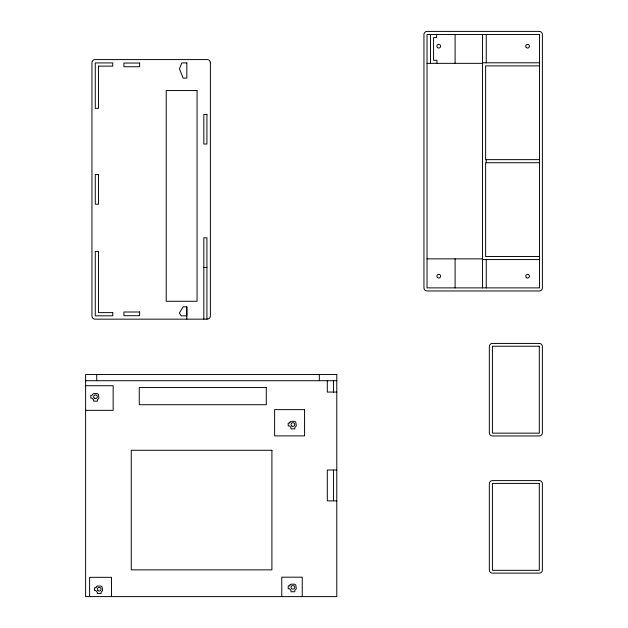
<?xml version="1.0" encoding="UTF-8"?>
<svg xmlns="http://www.w3.org/2000/svg" width="628" height="628" viewBox="0 0 628 628"><rect width="100%" height="100%" fill="white"/><g stroke="black" fill="none" stroke-linecap="round" stroke-linejoin="round"><path stroke-width="0.94" d="M186.814 319.157L186.814 306.817L183.117 306.817L179.412 312.987L181.123 315.829L186.814 315.829L186.822 306.817M203.841 319.157L203.841 237.792L206.926 237.792L206.926 319.157M482.547 62.8L539.546 62.8M427.032 63.342L482.547 63.342M539.546 65.885L485.632 65.885L485.632 159.638L539.546 159.638M539.546 162.723L485.632 162.723L485.632 256.483L539.546 256.483M427.032 258.862L482.547 258.862M482.547 259.568L539.546 259.568M203.841 267.402L206.926 267.402M85.612 380.709L336.796 380.709M85.612 385.725L113.158 385.725L113.158 410.335L85.612 410.335M336.796 392.068L327.298 392.068L327.298 380.709M336.796 470.019L327.298 470.019L327.298 500.861L336.796 500.861M486.253 34.485L486.253 62.8M486.253 159.638L486.253 162.723M486.253 259.568L486.253 287.883M482.547 34.485L482.547 287.883M455.104 34.485L455.104 63.342M455.104 258.862L455.104 287.883M436.931 63.342L436.931 60.257L433.571 60.257L433.571 37.57L436.656 37.57L436.656 34.485M430.486 34.485L430.486 63.342M333.46 380.709L333.46 392.068M333.46 470.019L333.46 500.861M319.322 374.539L319.322 380.709M302.241 596.6L302.241 577.187L281.776 577.187L281.776 596.6M111.501 596.6L111.501 577.328L89.608 577.328L89.608 596.6M96.72 374.539L96.72 380.709M98.486 66.128L98.486 108.361L95.275 108.361L95.275 62.918L112.765 62.918L112.757 66.128L98.486 66.128M112.765 312.618L112.765 315.821L95.275 315.821L95.275 251.412L98.486 251.412L98.486 312.618L112.765 312.618M186.838 62.918L186.838 78.092L183.133 78.092L179.435 68.837L181.806 62.918L186.838 62.918M197.059 90.55L197.059 301.267L166.216 301.267L166.216 90.55L197.059 90.55M210.38 62.674L210.38 316.072L209.964 317.619L208.841 318.741L207.295 319.157L95.032 319.157A3.085 3.085 0 0 1 91.947 316.072L91.947 62.674A3.085 3.085 0 0 1 95.032 59.589L207.295 59.589A3.085 3.085 0 0 1 210.38 62.674M92.528 394.517L92.057 395.357L90.825 395.357L90.832 398.136L92.065 398.128L93.627 399.91L93.627 401.143L97.348 401.143L97.348 399.903L98.918 398.128L98.4 394.463L97.348 393.583L93.627 393.583L92.528 394.517M96.233 586.952L95.754 587.792L94.522 587.792L94.53 590.571L95.762 590.571L97.324 592.345L97.324 593.578L101.045 593.578L101.045 592.345L102.615 590.571L102.105 586.905L101.045 586.018L97.324 586.018L96.233 586.952M289.924 422.275L289.445 423.115L288.213 423.115L288.221 425.894L289.453 425.886L291.015 427.668L291.015 428.9L294.736 428.9L294.736 427.66L296.306 425.886L295.796 422.228L294.736 421.341L291.015 421.341L289.924 422.275M289.924 585.115L289.445 585.955L288.213 585.963L288.221 588.742L289.453 588.734L291.015 590.508L291.015 591.741L294.736 591.741L294.736 590.508L296.306 588.734L295.796 585.068L294.736 584.181L291.015 584.181L289.924 585.115M539.303 31.4L427.032 31.4A3.085 3.085 0 0 0 423.947 34.485L423.947 287.883A3.085 3.085 0 0 0 427.032 290.968L539.303 290.968A3.085 3.085 0 0 0 542.388 287.883L542.388 34.485A3.085 3.085 0 0 0 539.303 31.4M539.546 34.485L427.032 34.485L427.032 287.883L539.546 287.883L539.546 34.485M139.612 63.043L123.92 63.043L123.92 66.741L139.612 66.741L139.612 63.043M206.926 114.429L203.841 114.429L203.841 144.032L206.926 144.032L206.926 114.429M98.486 174.568L95.275 174.568L95.275 204.179L98.486 204.179L98.486 174.568M139.612 311.998L123.92 311.998L123.92 315.703L139.612 315.703L139.612 311.998M539.303 343.43L492.423 343.43A3.085 3.085 0 0 0 489.338 346.515L489.338 432.873A3.085 3.085 0 0 0 492.423 435.958L539.303 435.958A3.085 3.085 0 0 0 542.388 432.873L542.388 346.515A3.085 3.085 0 0 0 539.303 343.43M539.303 346.24L492.423 346.24L492.423 433.155L539.303 433.155L539.303 346.24M336.796 374.539L85.612 374.539L85.612 596.6L336.796 596.6L336.796 374.539M266.296 387.555L139.259 387.555L139.259 404.73L266.296 404.73L266.296 387.555M304.572 409.637L274.617 409.637L274.617 435.887L304.572 435.887L304.572 409.637M271.908 450.276L131.26 450.276L131.26 569.863L271.908 569.863L271.908 450.276M539.303 480.601L492.423 480.601A3.085 3.085 0 0 0 489.338 483.686L489.338 570.043A3.085 3.085 0 0 0 492.423 573.129L539.303 573.129A3.085 3.085 0 0 0 542.388 570.043L542.388 483.686A3.085 3.085 0 0 0 539.303 480.601M539.303 483.411L492.423 483.411L492.423 570.326L539.303 570.326L539.303 483.411M97.929 590.555A1.853 1.853 0 0 0 100.99 589.606A1.853 1.853 0 0 0 98.643 587.431A1.853 1.853 0 0 0 97.929 590.555M526.272 47.516A1.853 1.853 0 0 0 529.365 46.684A1.853 1.853 0 0 0 527.104 44.415A1.853 1.853 0 0 0 526.272 47.516M437.449 47.516A1.853 1.853 0 0 0 440.542 46.684A1.853 1.853 0 0 0 438.273 44.415A1.853 1.853 0 0 0 437.449 47.516M526.657 277.764A1.853 1.853 0 0 0 529.428 276.163A1.853 1.853 0 0 0 526.657 274.562A1.853 1.853 0 0 0 526.657 277.764M437.59 277.6A1.853 1.853 0 0 0 440.581 276.453A1.853 1.853 0 0 0 438.093 274.436A1.853 1.853 0 0 0 437.59 277.6M291.565 588.656A1.853 1.853 0 0 0 294.665 587.824A1.853 1.853 0 0 0 292.397 585.563A1.853 1.853 0 0 0 291.565 588.656M291.949 426.106A1.853 1.853 0 0 0 294.728 424.504A1.853 1.853 0 0 0 291.949 422.895A1.853 1.853 0 0 0 291.949 426.106M94.192 398.066A1.853 1.853 0 0 0 97.277 397.202A1.853 1.853 0 0 0 94.993 394.957A1.853 1.853 0 0 0 94.192 398.066"/></g></svg>
